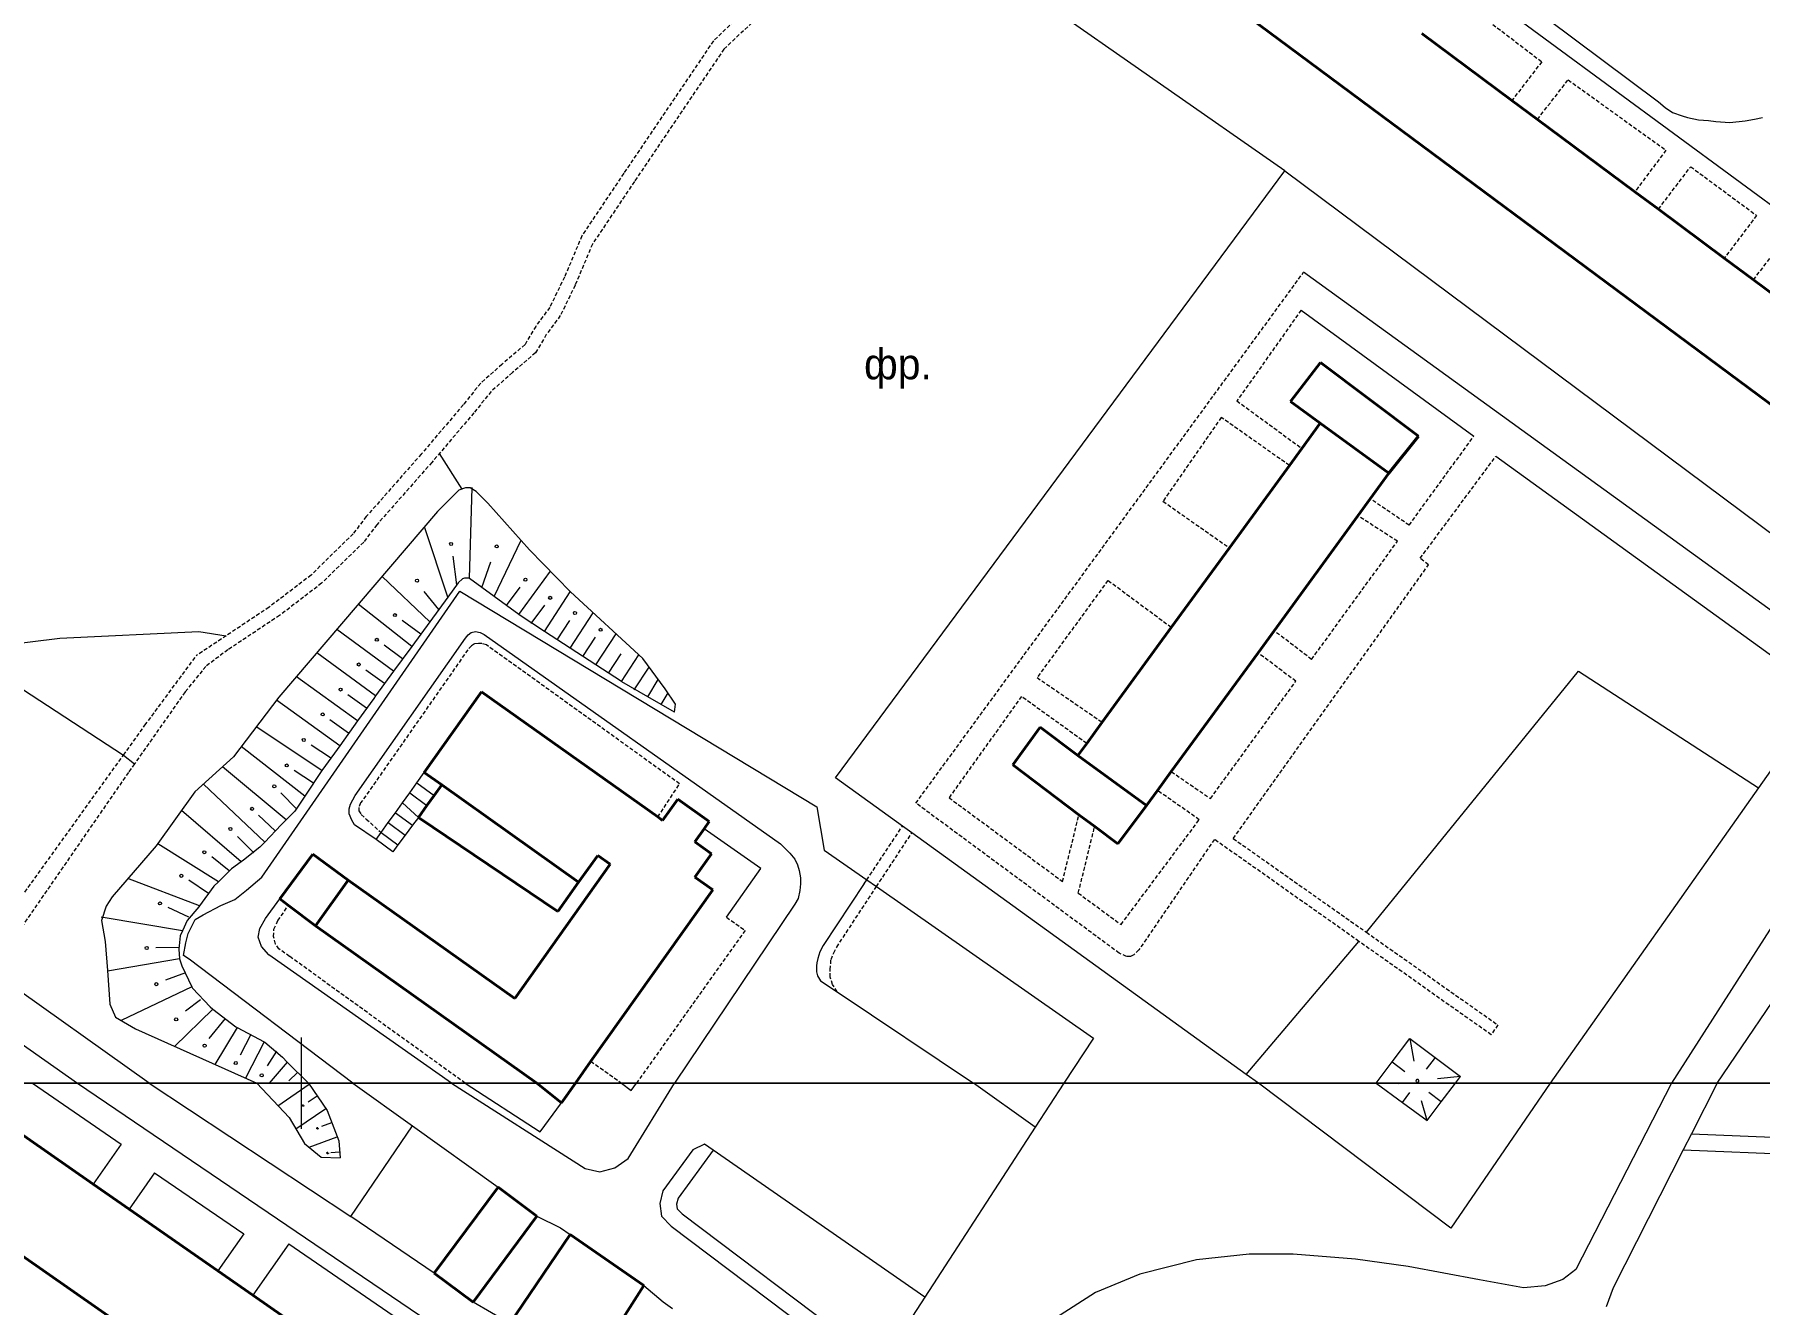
# Model space of a CAD drawing. Extents: x 1000 to 4000, y -5000 to -1000.
# Drawn here: x 1165.1 to 1390.4, y -3028.9 to -2863.1 of the extents above; entities that cross this region are included whole.
import ezdxf
from ezdxf.enums import TextEntityAlignment as Align

# ---------------------------------------------------------------- set-up
doc = ezdxf.new("R2010")
doc.units = 0
doc.header["$MEASUREMENT"] = 0
doc.linetypes.add('DASHDOT', pattern=[1, 0.5, -0.25, 0, -0.25])
doc.linetypes.add('DASHED', pattern=[0.75, 0.5, -0.25])
for name, color, linetype in [('1', 7, 'CONTINUOUS'), ('11', 7, 'CONTINUOUS'), ('24', 7, 'CONTINUOUS'), ('37', 7, 'CONTINUOUS'), ('40', 7, 'CONTINUOUS'), ('42', 7, 'CONTINUOUS'), ('6', 7, 'CONTINUOUS'), ('7', 7, 'CONTINUOUS')]:
    doc.layers.add(name, color=color, linetype=linetype)
doc.styles.get("Standard").update_dxf_attribs({"font": 'txt', "height": 0.2})

msp = doc.modelspace()

# ---------------------------------------------------------------- linework, layer by layer
at = {"layer": '1', "color": 253, "linetype": 'Continuous', "lineweight": 0}
for p, q in [((1200, -3000), (1200, -2994.02)), ((2000, -3000), (1000, -3000)), ((1000, -3000), (2000, -3000)), ((1200, -3005.98), (1200, -3000))]:
    msp.add_line(p, q, dxfattribs=at)
at = {"layer": '11', "color": 253, "linetype": 'Continuous', "lineweight": 0}
for p, q in [((1269.71, -2960.12), (1328.4, -2880.86)), ((1328.4, -2880.86), (1406.12, -2938.83)), ((1194.78, -2973.12), (1220.66, -2935.73)), ((1220.66, -2935.73), (1267.3, -2963.91)), ((1398.89, -2949.18), (1390.27, -2961.42)), ((1278.47, -2966.44), (1269.71, -2960.12)), ((1390.27, -2961.42), (1363.07, -3000)), ((1267.3, -2963.91), (1268.22, -2969.56)), ((1279.69, -2967.32), (1278.47, -2966.44)), ((1323.37, -2998.85), (1279.69, -2967.32)), ((1268.22, -2969.56), (1273.8, -2973.46)), ((1192.8, -2974.8), (1194.78, -2973.12)), ((1273.8, -2973.46), (1275.07, -2974.34)), ((1189.44, -2976.78), (1191.27, -2976.02)), ((1191.27, -2976.02), (1192.8, -2974.8)), ((1275.07, -2974.34), (1303.43, -2994.13)), ((1186.08, -2978.62), (1187.15, -2978.01)), ((1187.15, -2978.01), (1189.44, -2976.78)), ((1184.86, -2981.67), (1185.17, -2980.45)), ((1185.17, -2980.45), (1186.08, -2978.62)), ((1184.56, -2983.35), (1184.86, -2981.67)), ((1185.32, -2983.81), (1184.56, -2983.35)), ((1206.69, -3000), (1185.32, -2983.81)), ((1303.43, -2994.13), (1299.53, -3000)), ((1206.69, -3000), (1214.48, -3005.58)), ((1299.53, -3000), (1295.79, -3005.76)), ((1324.96, -3000), (1323.37, -2998.85)), ((1350.09, -3018.94), (1324.96, -3000)), ((1363.07, -3000), (1350.09, -3018.94)), ((1206.41, -3017.43), (1214.48, -3005.58)), ((1214.48, -3005.58), (1225.65, -3013.59)), ((1295.79, -3005.76), (1281.39, -3027.94)), ((1217.3, -3024.82), (1206.41, -3017.43)), ((1230.73, -3017.37), (1233.81, -3018.9)), ((1233.81, -3018.9), (1235.07, -3019.75)), ((1244.71, -3026.43), (1247.2, -3028.57)), ((1227.2, -3031.39), (1222.38, -3028.6)), ((1247.2, -3028.57), (1248.45, -3029.42)), ((1281.39, -3027.94), (1275.72, -3036.68))]:
    msp.add_line(p, q, dxfattribs=at)
msp.add_point((1244.71, -3026.43), dxfattribs=at)
at = {"layer": '24', "color": 253, "linetype": 'Continuous', "lineweight": 0}
for p, q in [((1430.52, -2913.81), (1215.7, -2755.59)), ((1311.36, -2822.61), (1377.21, -2871.83)), ((1377.21, -2871.83), (1378.07, -2872.59)), ((1378.07, -2872.59), (1379.04, -2873.23)), ((1379.04, -2873.23), (1380.28, -2873.66)), ((1380.28, -2873.66), (1380.98, -2873.88)), ((1380.98, -2873.88), (1382.42, -2874.2)), ((1382.42, -2874.2), (1383.73, -2874.3)), ((1383.73, -2874.3), (1384.7, -2874.41)), ((1384.7, -2874.41), (1386.52, -2874.54)), ((1386.52, -2874.54), (1388.51, -2874.31)), ((1388.51, -2874.31), (1389.75, -2874.1)), ((1389.75, -2874.1), (1390.77, -2873.88)), ((1401.63, -2945.33), (1330.86, -2894.1)), ((1330.54, -2899.05), (1353.1, -2915.49)), ((1355.97, -2918.13), (1398.89, -2949.18)), ((1206.97, -2962.43), (1221.42, -2941.89)), ((1221.42, -2941.89), (1221.74, -2941.46)), ((1221.74, -2941.46), (1222.12, -2941.14)), ((1222.12, -2941.14), (1222.7, -2941)), ((1222.7, -2941), (1223.3, -2941.14)), ((1223.3, -2941.14), (1223.84, -2941.41)), ((1223.84, -2941.41), (1262.52, -2968.73)), ((1407.46, -2955.34), (1378.9, -3000)), ((1109.54, -2956.99), (1170.73, -3000)), ((1176.73, -2957.16), (1178.16, -2958.31)), ((1206.38, -2963.55), (1206.97, -2962.43)), ((1206.19, -2964.16), (1206.38, -2963.55)), ((1206.19, -2964.82), (1206.19, -2964.16)), ((1206.54, -2965.67), (1206.19, -2964.82)), ((1206.91, -2966.26), (1206.54, -2965.67)), ((1209.73, -2968.16), (1206.91, -2966.26)), ((1259.95, -2971.98), (1252.58, -2966.77)), ((1262.52, -2968.73), (1263.06, -2969.27)), ((1263.06, -2969.27), (1263.76, -2969.97)), ((1263.76, -2969.97), (1264.4, -2970.73)), ((1264.4, -2970.73), (1264.78, -2971.48)), ((1264.78, -2971.48), (1264.99, -2972.23)), ((1255.49, -2978.33), (1259.95, -2971.98)), ((1264.99, -2972.23), (1265.16, -2973.2)), ((1265.16, -2973.2), (1265.16, -2973.96)), ((1195.3, -2978.49), (1197.14, -2975.93)), ((1264.83, -2975.9), (1264.4, -2976.64)), ((1265.05, -2974.82), (1264.83, -2975.9)), ((1265.16, -2973.96), (1265.05, -2974.82)), ((1273.48, -2973.93), (1268.1, -2982.01)), ((1384.88, -3000), (1402.06, -2974.64)), ((1264.4, -2976.64), (1248.68, -3000)), ((1194.33, -2980.95), (1194.56, -2979.82)), ((1194.56, -2979.82), (1195.3, -2978.49)), ((1194.77, -2982.16), (1194.33, -2980.95)), ((1195.73, -2983.23), (1194.77, -2982.16)), ((1268.1, -2982.01), (1267.67, -2982.87)), ((1219.58, -3000), (1195.73, -2983.23)), ((1267.3, -2984.27), (1267.24, -2984.7)), ((1267.24, -2984.7), (1267.24, -2985.46)), ((1267.41, -2983.71), (1267.3, -2984.27)), ((1267.67, -2982.87), (1267.41, -2983.71)), ((1180.09, -3000), (1159.7, -2985.51)), ((1267.24, -2985.46), (1267.35, -2986)), ((1267.35, -2986), (1267.78, -2986.64)), ((1267.78, -2986.64), (1269.93, -2988.08)), ((1269.93, -2988.08), (1287.74, -3000)), ((1164.83, -3000), (1176.44, -3007.96)), ((1170.73, -3000), (1219.17, -3032.85)), ((1180.09, -3000), (1206.41, -3017.43)), ((1219.58, -3000), (1237.01, -3011.16)), ((1221.35, -3000), (1231.15, -3006.34)), ((1241.78, -3000), (1243.03, -3000.95)), ((1242.63, -3009.86), (1248.68, -3000)), ((1243.03, -3000.95), (1243.73, -3000)), ((1295.79, -3005.76), (1287.74, -3000)), ((1378.9, -3000), (1366.4, -3024.34)), ((1384.88, -3000), (1381.5, -3006.64)), ((1231.15, -3006.34), (1233.93, -3002.56)), ((1381.5, -3006.64), (1380.44, -3008.71)), ((1381.5, -3006.64), (1432.29, -3008.65)), ((1176.44, -3007.96), (1172.79, -3013.2)), ((1251.11, -3008.73), (1247.17, -3014.08)), ((1253.76, -3008.76), (1249.16, -3015)), ((1252.63, -3007.97), (1251.11, -3008.73)), ((1253.76, -3008.76), (1252.63, -3007.97)), ((1281.39, -3027.94), (1253.76, -3008.76)), ((1380.44, -3008.71), (1371.29, -3026.71)), ((1380.44, -3008.71), (1405.58, -3009.71)), ((1180.8, -3011.72), (1177.49, -3016.47)), ((1180.8, -3011.72), (1192.43, -3019.69)), ((1237.01, -3011.16), (1238.95, -3011.59)), ((1238.95, -3011.59), (1240.9, -3011.05)), ((1240.9, -3011.05), (1242.63, -3009.86)), ((1247.17, -3014.08), (1246.79, -3015.7)), ((1246.79, -3015.7), (1247, -3017.38)), ((1249.16, -3015), (1248.97, -3015.81)), ((1248.97, -3015.81), (1249.04, -3016.4)), ((1249.04, -3016.4), (1249.68, -3017.06)), ((1247, -3017.38), (1248.25, -3018.67)), ((1248.25, -3018.67), (1274.55, -3038.49)), ((1249.68, -3017.06), (1275.72, -3036.68)), ((1192.43, -3019.69), (1189.06, -3024.53)), ((1198.31, -3020.97), (1193.62, -3027.7)), ((1198.31, -3020.97), (1218.93, -3035.1)), ((1316.85, -3023.08), (1309.45, -3024.95)), ((1323.73, -3022.35), (1316.85, -3023.08)), ((1329.49, -3022.35), (1323.73, -3022.35)), ((1337.63, -3022.97), (1329.49, -3022.35)), ((1344.5, -3023.94), (1337.63, -3022.97)), ((1309.45, -3024.95), (1303.68, -3027.32)), ((1353.82, -3025.69), (1344.5, -3023.94)), ((1366.4, -3024.34), (1364.73, -3025.63)), ((1303.68, -3027.32), (1298.44, -3030.7)), ((1359.59, -3026.71), (1353.82, -3025.69)), ((1362.41, -3026.48), (1359.59, -3026.71)), ((1364.73, -3025.63), (1362.41, -3026.48)), ((1371.29, -3026.71), (1370.37, -3029.22))]:
    msp.add_line(p, q, dxfattribs=at)
at = {"layer": '24', "color": 253, "linetype": 'DASHED', "lineweight": 0}
for p, q in [((1259.69, -2858.18), (1253.77, -2863.89)), ((1350.19, -2857.64), (1361.96, -2866.61)), ((1260.99, -2859.48), (1255.15, -2864.96)), ((1253.77, -2863.89), (1242.07, -2881.18)), ((1255.15, -2864.96), (1243.45, -2882.26)), ((1361.96, -2866.61), (1358.06, -2871.67)), ((1361.39, -2874.14), (1365.41, -2868.98)), ((1365.41, -2868.98), (1378.18, -2878.16)), ((1378.18, -2878.16), (1374.12, -2883.59)), ((1242.07, -2881.18), (1236.59, -2889.35)), ((1377.19, -2885.87), (1381.41, -2880.32)), ((1381.41, -2880.32), (1390.02, -2886.68)), ((1243.45, -2882.26), (1237.97, -2890.43)), ((1390.02, -2886.68), (1385.8, -2892.27)), ((1236.59, -2889.35), (1234.33, -2894.74)), ((1389.6, -2895.09), (1394.06, -2889.33)), ((1237.97, -2890.43), (1235.71, -2895.81)), ((1234.33, -2894.74), (1232.4, -2898.69)), ((1280.22, -2963.43), (1330.86, -2894.1)), ((1235.71, -2895.81), (1233.78, -2899.77)), ((1232.4, -2898.69), (1230.57, -2901.17)), ((1330.54, -2899.05), (1322.14, -2910.9)), ((1230.57, -2901.17), (1229.17, -2903.54)), ((1233.78, -2899.77), (1231.95, -2902.25)), ((1229.17, -2903.54), (1226.16, -2906.13)), ((1231.95, -2902.25), (1230.55, -2904.62)), ((1226.16, -2906.13), (1223.38, -2908.59)), ((1230.55, -2904.62), (1227.54, -2907.2)), ((1227.54, -2907.2), (1224.76, -2909.66)), ((1223.38, -2908.59), (1221.12, -2911.39)), ((1224.76, -2909.66), (1222.5, -2912.46)), ((1221.12, -2911.39), (1215.63, -2917.85)), ((1222.5, -2912.46), (1217.01, -2918.93)), ((1322.14, -2910.9), (1330.63, -2917.11)), ((1320.1, -2913.06), (1312.49, -2924.01)), ((1329, -2919.34), (1320.1, -2913.06)), ((1344.64, -2927.13), (1353.1, -2915.49)), ((1215.63, -2917.85), (1208.44, -2926)), ((1217.01, -2918.93), (1209.82, -2927.07)), ((1346.08, -2931.46), (1355.97, -2918.13)), ((1312.49, -2924.01), (1321.16, -2930.09)), ((1344.64, -2927.13), (1339.56, -2923.69)), ((1208.44, -2926), (1206.72, -2928.26)), ((1343.11, -2929.24), (1337.95, -2925.9)), ((1206.72, -2928.26), (1201.23, -2933.65)), ((1209.82, -2927.07), (1208.1, -2929.34)), ((1208.1, -2929.34), (1202.61, -2934.72)), ((1331.9, -2944.66), (1343.11, -2929.24)), ((1321.67, -2968.05), (1347.16, -2932.32)), ((1347.16, -2932.32), (1346.08, -2931.46)), ((1201.23, -2933.65), (1195.74, -2937.85)), ((1202.61, -2934.72), (1197.12, -2938.92)), ((1305.28, -2934.36), (1296.05, -2947.03)), ((1313.57, -2940.5), (1305.28, -2934.36)), ((1195.74, -2937.85), (1190.16, -2941.57)), ((1197.12, -2938.92), (1190.37, -2943.41)), ((1190.16, -2941.57), (1186.27, -2944.15)), ((1331.9, -2944.66), (1327, -2940.92)), ((1179.54, -2953.26), (1186.27, -2944.15)), ((1190.37, -2943.41), (1187.47, -2945.57)), ((1221.7, -2943.41), (1207.95, -2963.08)), ((1222.19, -2942.87), (1221.7, -2943.41)), ((1222.56, -2942.65), (1222.19, -2942.87)), ((1223.1, -2942.6), (1222.56, -2942.65)), ((1223.53, -2942.6), (1223.1, -2942.6)), ((1224.12, -2942.76), (1223.53, -2942.6)), ((1249.36, -2960.91), (1224.12, -2942.76)), ((1329.83, -2947.52), (1324.9, -2943.79)), ((1187.47, -2945.57), (1184.78, -2948.91)), ((1184.78, -2948.91), (1178.16, -2958.31)), ((1296.05, -2947.03), (1304.55, -2952.86)), ((1318.69, -2962.84), (1329.83, -2947.52)), ((1294, -2949.51), (1284.55, -2962.72)), ((1302.53, -2955.63), (1294, -2949.51)), ((1176.73, -2957.16), (1179.54, -2953.26)), ((1163.85, -2975.05), (1176.73, -2957.16)), ((1177.37, -2959.43), (1161.46, -2982.45)), ((1178.16, -2958.31), (1177.37, -2959.43)), ((1313.58, -2959.31), (1318.69, -2962.84)), ((1246.52, -2965.24), (1249.36, -2960.91)), ((1317.23, -2965.6), (1311.78, -2961.78)), ((1207.68, -2963.4), (1207.46, -2964)), ((1207.46, -2964), (1207.46, -2964.43)), ((1207.46, -2964.43), (1207.79, -2964.91)), ((1207.95, -2963.08), (1207.68, -2963.4)), ((1306.76, -2983.02), (1280.22, -2963.43)), ((1284.55, -2962.72), (1299.37, -2973.66)), ((1207.79, -2964.91), (1208.43, -2965.51)), ((1208.43, -2965.51), (1210.37, -2967.28)), ((1273.8, -2973.46), (1278.47, -2966.44)), ((1299.37, -2973.66), (1301.52, -2964.95)), ((1301.43, -2975.17), (1303.57, -2966.49)), ((1307.01, -2979.29), (1317.23, -2965.6)), ((1275.07, -2974.34), (1279.69, -2967.32)), ((1319.2, -2968.16), (1309.35, -2982.59)), ((1338.09, -2981.49), (1319.2, -2968.16)), ((1321.67, -2968.05), (1339.06, -2980.3)), ((1273.48, -2973.93), (1273.8, -2973.46)), ((1269.88, -2982.23), (1275.07, -2974.34)), ((1301.43, -2975.17), (1307.01, -2979.29)), ((1196.91, -2978.78), (1198.27, -2976.78)), ((1196.32, -2980.85), (1196.38, -2979.89)), ((1196.38, -2979.89), (1196.91, -2978.78)), ((1257.91, -2980.05), (1243.73, -3000)), ((1255.49, -2978.33), (1257.91, -2980.05)), ((1339.06, -2980.3), (1356.22, -2992.39)), ((1196.6, -2981.83), (1196.32, -2980.85)), ((1197.03, -2982.48), (1196.6, -2981.83)), ((1198.42, -2983.45), (1197.03, -2982.48)), ((1269.5, -2982.98), (1269.88, -2982.23)), ((1309.35, -2982.59), (1308.7, -2983.23)), ((1355.36, -2993.69), (1338.09, -2981.49)), ((1221.35, -3000), (1198.42, -2983.45)), ((1269.03, -2985.18), (1269.14, -2983.85)), ((1269.14, -2983.85), (1269.5, -2982.98)), ((1307.73, -2983.45), (1306.76, -2983.02)), ((1308.27, -2983.45), (1307.73, -2983.45)), ((1308.7, -2983.23), (1308.27, -2983.45)), ((1269.03, -2986.15), (1269.03, -2985.18)), ((1269.34, -2987.13), (1269.03, -2986.15)), ((1269.93, -2988.08), (1269.34, -2987.13)), ((1356.22, -2992.39), (1355.36, -2993.69)), ((1237.77, -2997.15), (1241.78, -3000))]:
    msp.add_line(p, q, dxfattribs=at)
at = {"layer": '37', "color": 253, "linetype": 'Continuous', "lineweight": 0}
for p, q in [((1220.51, -2922.58), (1217.76, -2925.33)), ((1221.42, -2922.27), (1220.51, -2922.58)), ((1222.03, -2922.27), (1221.42, -2922.27)), ((1221.9, -2934.1), (1222.29, -2922.23)), ((1222.8, -2922.73), (1222.03, -2922.27)), ((1224.32, -2924.26), (1222.8, -2922.73)), ((1217.76, -2925.33), (1197.02, -2949.61)), ((1229.77, -2930.34), (1224.32, -2924.26)), ((1219.09, -2936.52), (1216.05, -2927.33)), ((1225.13, -2936.46), (1228.67, -2929.11)), ((1235.11, -2935.84), (1229.77, -2930.34)), ((1220.27, -2934.91), (1219.77, -2931.18)), ((1223.52, -2935.28), (1224.69, -2931.91)), ((1228.37, -2938.81), (1232.49, -2933.14)), ((1216.73, -2939.75), (1210.51, -2933.82)), ((1220.45, -2934.66), (1219.09, -2936.52)), ((1220.99, -2934.13), (1220.45, -2934.66)), ((1221.29, -2934.05), (1220.99, -2934.13)), ((1221.83, -2934.05), (1221.29, -2934.05)), ((1221.9, -2934.1), (1221.83, -2934.05)), ((1225.13, -2936.46), (1221.9, -2934.1)), ((1226.75, -2937.64), (1228.52, -2935.21)), ((1214.37, -2942.98), (1207.4, -2937.46)), ((1217.91, -2938.14), (1216, -2935.8)), ((1219.09, -2936.52), (1216.73, -2939.75)), ((1228.37, -2938.81), (1225.13, -2936.46)), ((1229.98, -2939.99), (1231.75, -2937.56)), ((1231.71, -2941.01), (1235.09, -2935.82)), ((1244.57, -2944.54), (1235.11, -2935.84)), ((1215.55, -2941.36), (1213.13, -2939.59)), ((1216.73, -2939.75), (1214.37, -2942.98)), ((1228.54, -2938.94), (1228.37, -2938.81)), ((1231.71, -2941.01), (1228.54, -2938.94)), ((1233.39, -2942.1), (1235.03, -2939.59)), ((1235.06, -2943.19), (1238.08, -2938.57)), ((1212.01, -2946.2), (1204.58, -2940.76)), ((1235.06, -2943.19), (1231.71, -2941.01)), ((1236.74, -2944.28), (1238.38, -2941.77)), ((1238.41, -2945.38), (1241.06, -2941.32)), ((1209.64, -2949.43), (1201.97, -2943.82)), ((1213.19, -2944.59), (1210.77, -2942.82)), ((1214.37, -2942.98), (1212.01, -2946.2)), ((1238.41, -2945.38), (1235.06, -2943.19)), ((1240.09, -2946.47), (1241.73, -2943.95)), ((1241.77, -2947.56), (1244.05, -2944.06)), ((1210.82, -2947.82), (1208.4, -2946.05)), ((1212.01, -2946.2), (1209.64, -2949.43)), ((1241.77, -2947.56), (1238.41, -2945.38)), ((1243.44, -2948.65), (1245.39, -2945.66)), ((1247.47, -2948.51), (1244.57, -2944.54)), ((1207.31, -2952.68), (1199.31, -2946.93)), ((1241.82, -2947.6), (1241.77, -2947.56)), ((1245.23, -2949.57), (1241.82, -2947.6)), ((1245.23, -2949.57), (1246.56, -2947.27)), ((1248.84, -2950.5), (1247.47, -2948.51)), ((1197.02, -2949.61), (1191.08, -2957.39)), ((1204.97, -2955.93), (1196.72, -2950)), ((1208.47, -2951.05), (1206.04, -2949.3)), ((1209.41, -2949.75), (1207.31, -2952.68)), ((1209.64, -2949.43), (1209.41, -2949.75)), ((1248.69, -2951.57), (1245.23, -2949.57)), ((1246.96, -2950.57), (1247.85, -2949.03)), ((1248.69, -2951.57), (1248.84, -2950.5)), ((1202.64, -2959.18), (1194.07, -2953.47)), ((1206.14, -2954.3), (1203.7, -2952.55)), ((1207.31, -2952.68), (1204.97, -2955.93)), ((1191.08, -2957.39), (1186.04, -2961.97)), ((1200.43, -2962.51), (1192.12, -2956.02)), ((1203.75, -2957.52), (1201.26, -2955.85)), ((1204.97, -2955.93), (1202.78, -2958.98)), ((1197.96, -2965.63), (1189.65, -2958.69)), ((1201.54, -2960.84), (1199.04, -2959.18)), ((1202.64, -2959.18), (1200.43, -2962.51)), ((1202.78, -2958.98), (1202.64, -2959.18)), ((1186.04, -2961.97), (1181.01, -2969)), ((1195.19, -2968.52), (1187.18, -2960.94)), ((1199.37, -2964.22), (1197.26, -2962.09)), ((1200.43, -2962.51), (1199.12, -2964.47)), ((1192.12, -2971.08), (1184.32, -2964.38)), ((1199.12, -2964.47), (1197.96, -2965.63)), ((1196.56, -2967.07), (1194.38, -2965)), ((1197.31, -2966.28), (1195.19, -2968.52)), ((1197.96, -2965.63), (1197.31, -2966.28)), ((1181.01, -2969), (1175.24, -2975.68)), ((1189.12, -2973.7), (1181.2, -2968.73)), ((1193.75, -2969.91), (1191.64, -2967.78)), ((1194.56, -2969.18), (1192.42, -2970.86)), ((1195.19, -2968.52), (1194.56, -2969.18)), ((1190.54, -2972.29), (1188.29, -2970.46)), ((1192.12, -2971.08), (1190.82, -2972.01)), ((1192.42, -2970.86), (1192.12, -2971.08)), ((1186.65, -2976.83), (1177.32, -2973.27)), ((1187.84, -2975.23), (1185.26, -2973.5)), ((1189.12, -2973.7), (1188.54, -2974.28)), ((1190.82, -2972.01), (1189.12, -2973.7)), ((1175.24, -2975.68), (1174.48, -2976.9)), ((1188.54, -2974.28), (1186.65, -2976.83)), ((1174.48, -2976.9), (1173.87, -2978.74)), ((1185.28, -2978.32), (1182.56, -2977.04)), ((1186.56, -2976.96), (1185.06, -2978.77)), ((1186.65, -2976.83), (1186.56, -2976.96)), ((1184.43, -2980.13), (1173.8, -2978.32)), ((1173.87, -2978.74), (1174.33, -2981.49)), ((1184.43, -2980.13), (1184.13, -2980.75)), ((1185.06, -2978.77), (1184.43, -2980.13)), ((1174.33, -2981.49), (1174.63, -2985.3)), ((1184, -2982.3), (1180.97, -2982.33)), ((1184.13, -2980.75), (1183.98, -2982.51)), ((1183.98, -2982.51), (1184.06, -2983.76)), ((1184.06, -2983.76), (1174.64, -2985.36)), ((1184.06, -2983.76), (1184.36, -2984.66)), ((1184.36, -2984.66), (1185.66, -2987.42)), ((1174.63, -2985.3), (1174.94, -2989.7)), ((1184.81, -2985.61), (1182.22, -2986.53)), ((1185.66, -2987.42), (1176.41, -2991.8)), ((1186.81, -2989.1), (1184.84, -2990.62)), ((1185.66, -2987.42), (1185.75, -2987.61)), ((1185.75, -2987.61), (1188.04, -2990.05)), ((1174.94, -2989.7), (1175.7, -2991.38)), ((1175.7, -2991.38), (1178.3, -2992.91)), ((1188.39, -2990.32), (1183.41, -2995.2)), ((1190, -2991.57), (1187.87, -2994.19)), ((1188.04, -2990.05), (1188.39, -2990.32)), ((1188.39, -2990.32), (1191.4, -2992.65)), ((1178.3, -2992.91), (1194.13, -3000)), ((1191.58, -2992.74), (1188.68, -2997.56)), ((1191.4, -2992.65), (1191.58, -2992.74)), ((1191.58, -2992.74), (1195.12, -2994.59)), ((1193.35, -2993.66), (1191.96, -2996.33)), ((1195.12, -2994.59), (1192.65, -2999.34)), ((1195.12, -2994.59), (1195.21, -2994.64)), ((1195.21, -2994.64), (1197.5, -2996.62)), ((1196.7, -2995.82), (1195.51, -2997.75)), ((1198.12, -2997.24), (1195.77, -3000)), ((1197.5, -2996.62), (1198.12, -2997.24)), ((1198.12, -2997.24), (1200.88, -3000)), ((1194.13, -3000), (1198.36, -3004.49)), ((1196.91, -3002.95), (1200.98, -3000.15)), ((1199.46, -2998.59), (1198.33, -2999.68)), ((1200.88, -3000), (1203.34, -3003.57)), ((1200.85, -3002.45), (1202.01, -3001.65)), ((1198.36, -3004.49), (1200.37, -3007.86)), ((1199.25, -3005.98), (1203.15, -3003.29)), ((1202.63, -3005.62), (1203.93, -3005.12)), ((1203.34, -3003.57), (1204.84, -3007.52)), ((1201, -3008.38), (1204.64, -3006.99)), ((1204.84, -3007.52), (1205.01, -3009.77)), ((1200.37, -3007.86), (1202.56, -3009.66)), ((1202.56, -3009.66), (1205.01, -3009.77)), ((1203.81, -3009.04), (1204.95, -3008.95))]:
    msp.add_line(p, q, dxfattribs=at)
for centre in [(1219.52, -2929.59), (1225.47, -2929.91), (1215.07, -2934.39), (1229.23, -2934.26), (1232.46, -2936.62), (1212.18, -2938.88), (1235.69, -2938.6), (1209.82, -2942.1), (1239.04, -2940.79), (1207.46, -2945.33), (1205.08, -2948.6), (1202.75, -2951.85), (1200.28, -2955.18), (1198.06, -2958.51), (1196.43, -2961.24), (1193.53, -2964.18), (1190.7, -2966.81), (1187.28, -2969.84), (1184.28, -2972.93), (1181.49, -2976.53), (1179.76, -2982.35), (1181.02, -2987.07), (1183.61, -2991.67), (1187.33, -2995.1), (1191.4, -2997.37), (1194.78, -2998.98)]:
    msp.add_circle(centre, 0.2, dxfattribs=at)
at = {"layer": '37', "color": 253, "linetype": 'DASHDOT', "lineweight": 0}
for centre in [(1200.2, -3002.92), (1202.08, -3005.89), (1203.4, -3009.12)]:
    msp.add_circle(centre, 0.1, dxfattribs=at)
at = {"layer": '40', "color": 253, "linetype": 'Continuous', "lineweight": 0}
for p, q in [((1328.4, -2880.86), (1278.07, -2845.74)), ((1220.97, -2922.43), (1218, -2917.76)), ((1151.62, -2943.9), (1168.4, -2941.91)), ((1168.4, -2941.91), (1186.56, -2941)), ((1186.56, -2941), (1190.16, -2941.57)), ((1157.25, -2944.47), (1176.73, -2957.16)), ((1339.06, -2980.3), (1366.76, -2946.18)), ((1366.76, -2946.18), (1390.27, -2961.42)), ((1323.37, -2998.85), (1338.09, -2981.49))]:
    msp.add_line(p, q, dxfattribs=at)
at = {"layer": '6', "color": 253, "linetype": 'Continuous', "lineweight": 40}
for p, q in [((1416.23, -2929.48), (1289.41, -2835.3)), ((1346.3, -2862.93), (1358.06, -2871.67)), ((1358.06, -2871.67), (1361.39, -2874.14)), ((1361.39, -2874.14), (1374.12, -2883.59)), ((1374.12, -2883.59), (1377.19, -2885.87)), ((1377.19, -2885.87), (1385.8, -2892.27)), ((1385.8, -2892.27), (1389.6, -2895.09)), ((1389.6, -2895.09), (1401.24, -2903.73)), ((1333.06, -2905.91), (1329.16, -2910.99)), ((1345.85, -2915.51), (1333.06, -2905.91)), ((1329.16, -2910.99), (1333.03, -2913.81)), ((1330.63, -2917.11), (1333.03, -2913.81)), ((1333.03, -2913.81), (1342, -2920.35)), ((1329, -2919.34), (1330.63, -2917.11)), ((1342, -2920.35), (1345.85, -2915.51)), ((1321.16, -2930.09), (1329, -2919.34)), ((1342, -2920.35), (1339.56, -2923.69)), ((1339.56, -2923.69), (1337.95, -2925.9)), ((1337.95, -2925.9), (1327, -2940.92)), ((1313.57, -2940.5), (1321.16, -2930.09)), ((1304.55, -2952.86), (1313.57, -2940.5)), ((1327, -2940.92), (1324.9, -2943.79)), ((1324.9, -2943.79), (1313.58, -2959.31)), ((1223.51, -2948.9), (1216.02, -2959.44)), ((1246.52, -2965.24), (1223.51, -2948.9)), ((1302.53, -2955.63), (1304.55, -2952.86)), ((1292.87, -2958.45), (1296.45, -2953.53)), ((1296.45, -2953.53), (1301.37, -2957.22)), ((1301.37, -2957.22), (1302.53, -2955.63)), ((1310.34, -2963.76), (1301.37, -2957.22)), ((1216.02, -2959.44), (1218.3, -2961.06)), ((1301.52, -2964.95), (1292.87, -2958.45)), ((1313.58, -2959.31), (1311.78, -2961.78)), ((1216.37, -2963.75), (1217.31, -2962.45)), ((1217.31, -2962.45), (1218.3, -2961.06)), ((1218.3, -2961.06), (1236.17, -2973.76)), ((1311.78, -2961.78), (1310.34, -2963.76)), ((1215.26, -2965.3), (1216.37, -2963.75)), ((1249.11, -2962.92), (1247.14, -2965.69)), ((1253.23, -2965.85), (1249.11, -2962.92)), ((1310.34, -2963.76), (1306.59, -2968.76)), ((1215.26, -2965.3), (1233.46, -2977.58)), ((1247.14, -2965.69), (1246.52, -2965.24)), ((1251.36, -2968.5), (1252.58, -2966.77)), ((1252.58, -2966.77), (1253.23, -2965.85)), ((1303.57, -2966.49), (1301.52, -2964.95)), ((1306.59, -2968.76), (1303.57, -2966.49)), ((1253.53, -2970.04), (1251.36, -2968.5)), ((1197.14, -2975.93), (1201.44, -2970.11)), ((1201.44, -2970.11), (1206.09, -2973.48)), ((1240.3, -2971.4), (1227.85, -2988.93)), ((1236.17, -2973.76), (1238.67, -2970.25)), ((1238.67, -2970.25), (1240.3, -2971.4)), ((1251.36, -2973.1), (1253.53, -2970.04)), ((1206.09, -2973.48), (1201.83, -2979.47)), ((1227.85, -2988.93), (1206.09, -2973.48)), ((1233.46, -2977.58), (1236.17, -2973.76)), ((1253.69, -2974.75), (1251.36, -2973.1)), ((1198.27, -2976.78), (1197.14, -2975.93)), ((1237.77, -2997.15), (1253.69, -2974.75)), ((1201.83, -2979.47), (1198.27, -2976.78)), ((1201.83, -2979.47), (1230.73, -3000)), ((1235.75, -3000), (1237.77, -2997.15)), ((1192.25, -3042.58), (1131.13, -3000)), ((1230.73, -3000), (1233.93, -3002.56)), ((1233.93, -3002.56), (1235.75, -3000)), ((1161.35, -3005.23), (1172.79, -3013.2)), ((1172.79, -3013.2), (1177.49, -3016.47)), ((1217.3, -3024.82), (1225.65, -3013.59)), ((1225.65, -3013.59), (1230.73, -3017.37)), ((1177.49, -3016.47), (1189.06, -3024.53)), ((1230.73, -3017.37), (1222.38, -3028.6)), ((1235.07, -3019.75), (1227.2, -3031.39)), ((1244.71, -3026.43), (1235.07, -3019.75)), ((1189.06, -3024.53), (1193.62, -3027.7)), ((1222.38, -3028.6), (1217.3, -3024.82)), ((1193.62, -3027.7), (1199.67, -3031.92)), ((1237.18, -3038.13), (1244.71, -3026.43))]:
    msp.add_line(p, q, dxfattribs=at)
at = {"layer": '7', "color": 253, "linetype": 'Continuous', "lineweight": 0}
for p, q in [((1215.05, -2960.79), (1216.02, -2959.44)), ((1213.18, -2963.39), (1214.11, -2962.09)), ((1214.11, -2962.09), (1215.05, -2960.79)), ((1214.11, -2962.09), (1216.37, -2963.75)), ((1215.05, -2960.79), (1217.31, -2962.45)), ((1211.3, -2965.98), (1212.24, -2964.68)), ((1212.24, -2964.68), (1213.18, -2963.39)), ((1212.24, -2964.68), (1214.49, -2966.33)), ((1213.18, -2963.39), (1215.26, -2965.3)), ((1210.37, -2967.28), (1211.3, -2965.98)), ((1211.3, -2965.98), (1213.53, -2967.61)), ((1214.49, -2966.33), (1213.53, -2967.61)), ((1215.26, -2965.3), (1214.49, -2966.33)), ((1209.73, -2968.16), (1210.37, -2967.28)), ((1211.9, -2969.79), (1209.73, -2968.16)), ((1210.37, -2967.28), (1212.57, -2968.89)), ((1212.57, -2968.89), (1211.9, -2969.79)), ((1213.53, -2967.61), (1212.57, -2968.89)), ((1342.43, -2997.22), (1344.73, -2994.16)), ((1344.73, -2994.16), (1345.26, -2997.11)), ((1344.73, -2994.16), (1348.03, -2996.65)), ((1340.33, -3000), (1342.43, -2997.22)), ((1342.43, -2997.22), (1344.08, -2998.47)), ((1348.03, -2996.65), (1346.88, -2998.18)), ((1348.03, -2996.65), (1351.33, -2999.14)), ((1340.33, -3000), (1343.26, -3000.03)), ((1340.33, -3000), (1343.76, -3002.51)), ((1351.33, -2999.14), (1348.36, -2999.44)), ((1348.84, -3002.44), (1350.68, -3000)), ((1350.68, -3000), (1351.33, -2999.14)), ((1343.76, -3002.51), (1344.71, -3001.24)), ((1343.76, -3002.51), (1347, -3004.87)), ((1347, -3004.87), (1346.27, -3002.3)), ((1347, -3004.87), (1348.84, -3002.44)), ((1348.84, -3002.44), (1347.23, -3001.23))]:
    msp.add_line(p, q, dxfattribs=at)
for centre, radius, start, end in [((1345.71, -2999.69), 0.18, 167.122, 178.8329), ((1345.72, -2999.69), 0.188, 178.8372, 190.2236), ((1345.71, -2999.69), 0.174, 155.1389, 167.1106), ((1345.73, -2999.69), 0.196, 190.2212, 201.2758), ((1345.7, -2999.69), 0.171, 143.0041, 155.1219), ((1345.74, -2999.69), 0.204, 201.268, 212.0326), ((1345.74, -2999.69), 0.211, 212.0212, 222.5738), ((1345.7, -2999.69), 0.171, 130.8673, 142.9851), ((1345.71, -2999.69), 0.174, 118.8786, 130.8503), ((1345.74, -2999.68), 0.214, 222.5603, 233.0017), ((1345.71, -2999.7), 0.18, 107.1563, 118.8672), ((1345.74, -2999.68), 0.214, 232.9875, 243.4289), ((1345.74, -2999.69), 0.211, 243.4154, 253.968), ((1345.71, -2999.71), 0.188, 95.7656, 107.152), ((1345.74, -2999.69), 0.204, 253.9566, 264.7212), ((1345.71, -2999.72), 0.196, 84.7134, 95.768), ((1345.74, -2999.7), 0.196, 264.7134, 275.768), ((1345.71, -2999.72), 0.204, 73.9566, 84.7212), ((1345.74, -2999.71), 0.188, 275.7656, 287.152), ((1345.71, -2999.73), 0.211, 63.4154, 73.968), ((1345.71, -2999.73), 0.214, 52.9875, 63.4289), ((1345.74, -2999.72), 0.18, 287.1563, 298.8672), ((1345.75, -2999.72), 0.174, 298.8786, 310.8503), ((1345.71, -2999.73), 0.214, 42.5603, 53.0017), ((1345.75, -2999.72), 0.171, 310.8673, 322.9851), ((1345.71, -2999.73), 0.211, 32.0212, 42.5738), ((1345.75, -2999.72), 0.171, 323.0041, 335.1219), ((1345.72, -2999.73), 0.204, 21.268, 32.0326), ((1345.75, -2999.72), 0.174, 335.1389, 347.1106), ((1345.72, -2999.72), 0.196, 10.2212, 21.2758), ((1345.74, -2999.72), 0.18, 347.122, 358.8329), ((1345.73, -2999.72), 0.188, 358.8372, 10.2236)]:
    msp.add_arc(centre, radius, start, end, dxfattribs=at)

# ---------------------------------------------------------------- texts
at = {"layer": '42', "color": 253, "linetype": 'Continuous', "lineweight": 0}
msp.add_text('фр.', height=4, dxfattribs=at).set_placement((1277.88, -2906.58), align=Align.MIDDLE)

doc.saveas('drawing.dxf')
